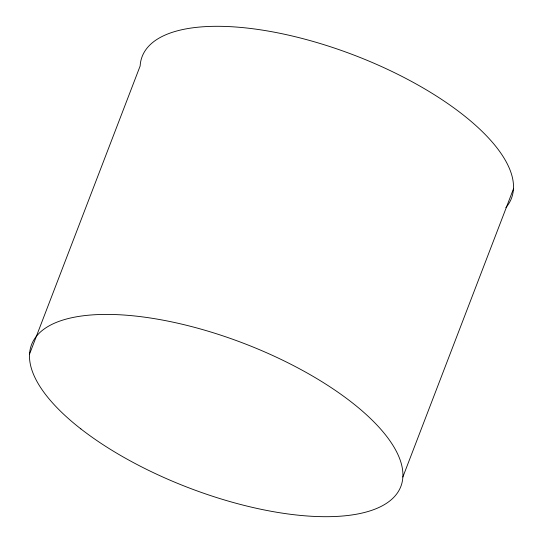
<?xml version="1.0" encoding="UTF-8"?>
<svg xmlns="http://www.w3.org/2000/svg" width="543" height="543" viewBox="0 0 543 543"><rect width="100%" height="100%" fill="white"/><g stroke="black" fill="none" stroke-linecap="round" stroke-linejoin="round"><path stroke-width="0.81" d="M29.546 354.104L140.142 65.995A197.788 77.282 21 0 1 355.855 55.82A197.788 77.282 21 0 1 505.866 207.596M402.858 477.005L513.454 188.896M80.866 428.902A197.788 77.282 21 0 0 395.277 495.705A197.788 77.282 21 0 0 172.464 322.053A197.788 77.282 21 0 0 80.866 428.902"/></g></svg>
